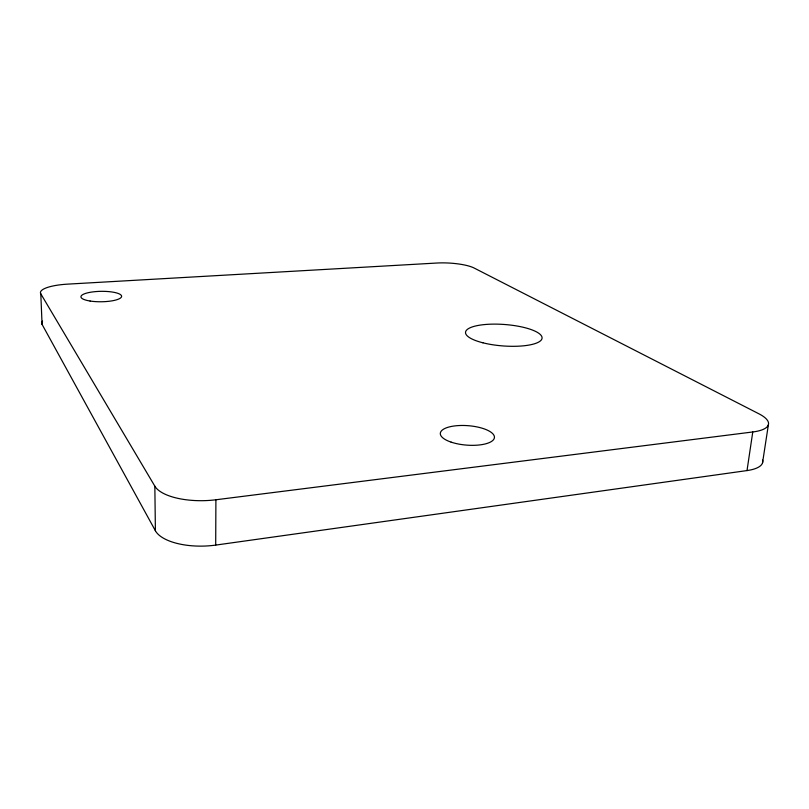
<?xml version="1.0" encoding="UTF-8"?>
<svg xmlns="http://www.w3.org/2000/svg" width="809" height="809" viewBox="0 0 809 809"><rect width="100%" height="100%" fill="white"/><g stroke="black" fill="none" stroke-linecap="round" stroke-linejoin="round"><path stroke-width="1.21" d="M215.7 545.094L215.902 499.77A48.833 19.507 -0.8 0 1 154.843 486.179L40.794 293.809A32.4 8.141 -1 0 1 67.693 284.131L436.971 263.026A28.143 6.583 3.4 0 1 474.094 268.012L758.893 413.793A42.462 13.247 8.1 0 1 752.774 431.966L747.01 470.575L215.7 545.094A48.247 20.882 -1.1 0 1 155.399 530.765L42.068 324.389L40.794 293.809M762.543 462.799L768.378 424.776M215.902 499.77L752.774 431.966M154.843 486.179L155.399 530.765M42.068 324.389A32.148 8.788 -1.3 0 1 42.553 321.102M762.574 460.088A42.028 14.238 8.6 0 1 747.01 470.575M482.922 342.804A38.377 10.75 4.3 0 0 542.01 338.475A38.377 10.75 4.3 0 0 486.431 324.409A38.377 10.75 4.3 0 0 482.922 342.804M451.119 442.129A27.142 9.748 4.4 0 0 494.238 438.407A27.142 9.748 4.4 0 0 456.731 425.706A27.142 9.748 4.4 0 0 451.119 442.129M90.082 301.029A20.356 5.218 -0.7 0 0 121.593 296.6A20.356 5.218 -0.7 0 0 92.155 291.988A20.356 5.218 -0.7 0 0 90.082 301.029"/></g></svg>
